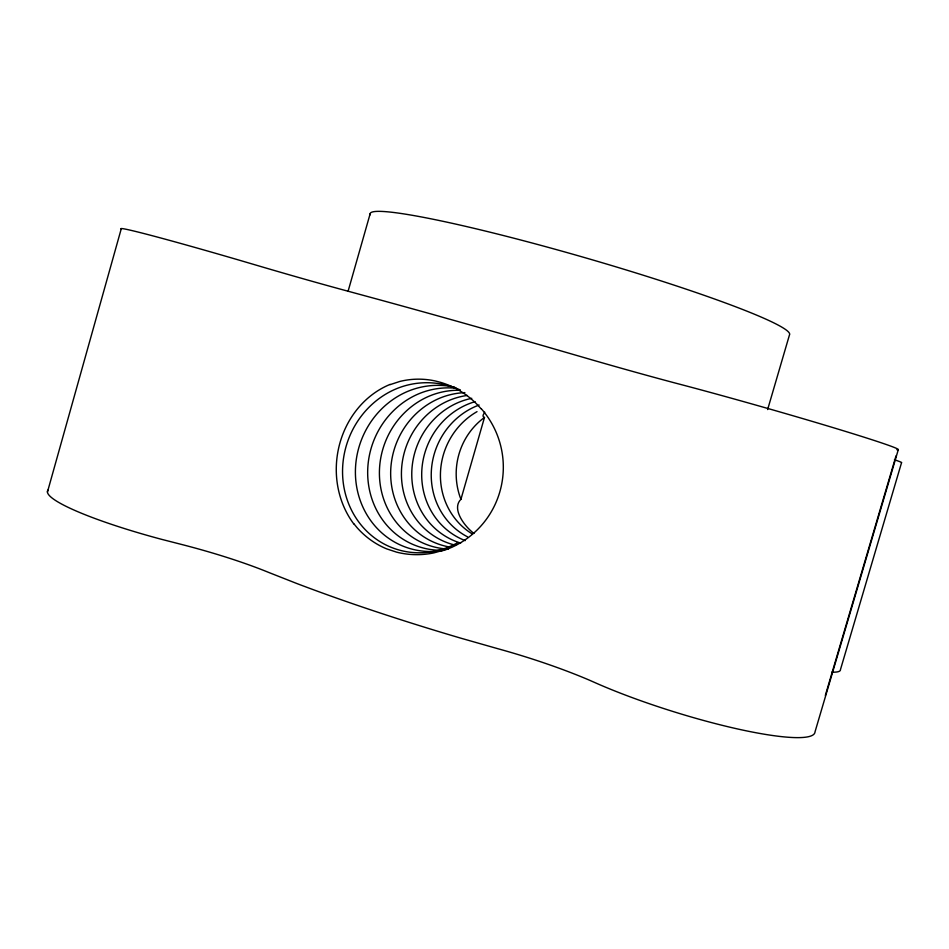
<?xml version="1.0" encoding="UTF-8"?>
<svg xmlns="http://www.w3.org/2000/svg" width="949" height="949" viewBox="0 0 949 949"><rect width="100%" height="100%" fill="white"/><g stroke="black" fill="none" stroke-linecap="round" stroke-linejoin="round"><path stroke-width="1.42" d="M47.45 492.009L121.306 228.626M348.058 291.367L370.205 213.584M473.942 533.409C465.152 527.015 451.048 508.984 460.929 499.328L484.476 417.465L483.231 416.718L483.053 415.282L484.714 412.163M767.622 409.565L789.438 335.021A218.27 17.153 16.1 0 0 580.634 256.444A218.27 17.153 16.1 0 0 370.335 214.747M825.333 695.451L896.022 455.876M898.276 449.719L815.025 731.845A141.093 22.029 17.3 0 1 737.658 728.974A141.093 22.029 17.3 0 1 595.248 682.746L589.234 680.089A151.982 27.829 16.4 0 0 497.513 648.618L461.178 638.274A352.684 46.881 16.1 0 1 296.788 583.505L268.875 572.508A146.549 24.401 14.1 0 0 183.193 544.868L161.437 539.293A131.247 18.399 14.4 0 1 47.96 490.111M484.476 417.465L482.353 419.055A68.969 66.881 -86.2 0 0 459.743 496.066L460.929 499.328M390.169 384.618L399.873 381.439A88.067 82.48 -83.5 0 1 435.745 381.095L440.775 382.411A88.055 85.256 -87.3 0 1 477.347 404.701L481.072 408.758M444.393 549.969L433.859 552.887A88.043 85.256 -87.3 0 1 396.658 552.164L386.682 548.878A88.067 82.48 -83.5 0 1 357.18 527.798L353.847 523.741M831.751 672.177A104.224 11.874 17.2 0 0 840.446 669.65L901.55 462.685A104.604 2.052 15.9 0 0 894.433 459.755M121.199 228.946A131.804 3.179 16.4 0 1 240.251 260.465L261.888 266.835A147.285 4.223 16.4 0 0 348.888 291.438L377.856 299.303A354.167 8.102 16.1 0 1 545.355 346.373L581.832 356.931A152.836 4.816 16.1 0 0 675.605 383.135L681.94 384.796A141.769 3.808 15.9 0 1 832.961 427.584A141.769 3.808 15.9 0 1 896.864 449.731M481.202 408.651A87.818 86.905 83.6 0 1 444.476 550.183M353.74 523.86A87.842 78.53 -81.3 0 1 390.11 384.404M444.523 550.23A83.749 78.055 -70.6 0 1 358.936 496.517A83.749 78.055 -70.6 0 1 398.521 395.97A82.717 80.179 72.4 0 1 454.69 387.18M457.881 542.579A85.718 79.704 -70.7 0 1 350.869 508.83A85.718 79.704 -70.7 0 1 386.658 393.598A84.639 81.934 72.9 0 1 460.182 389.932M460.645 543.089A75.101 70.736 -69.8 0 1 411.973 480.004A75.101 70.736 -69.8 0 1 450.573 406.362A74.295 72.409 70 0 1 471.76 398.319M467.56 536.861A72.124 68.174 -69.5 0 1 431.237 474.524A72.124 68.174 -69.5 0 1 468.545 409.956A71.389 69.704 68.8 0 1 479.115 405.021M464.88 392.625A77.45 75.327 71 0 0 431.071 402.471A78.34 73.488 -70.1 0 0 391.439 484.714A78.34 73.488 -70.1 0 0 451.451 547.324M448.438 549.103A80.06 74.959 -70.3 0 1 380.798 488.118A80.06 74.959 -70.3 0 1 420.692 400.395A79.135 76.881 71.5 0 1 460.051 390.276M444.096 550.278A81.863 76.478 -70.4 0 1 369.707 491.013A81.863 76.478 -70.4 0 1 409.849 398.236A80.879 78.494 72 0 1 456.232 388.271M465.259 540.633A73.583 69.431 -69.7 0 1 421.759 477.881A73.583 69.431 -69.7 0 1 459.743 408.2A72.812 71.033 69.4 0 1 475.105 401.652M455.556 545.224A76.691 72.088 -70 0 1 401.842 482.021A76.691 72.088 -70 0 1 441.024 404.464A75.837 73.844 70.5 0 1 467.216 395.448M472.472 534.062A70.724 66.964 -69.4 0 1 440.466 472.756A70.724 66.964 -69.4 0 1 477.015 411.652"/></g></svg>
